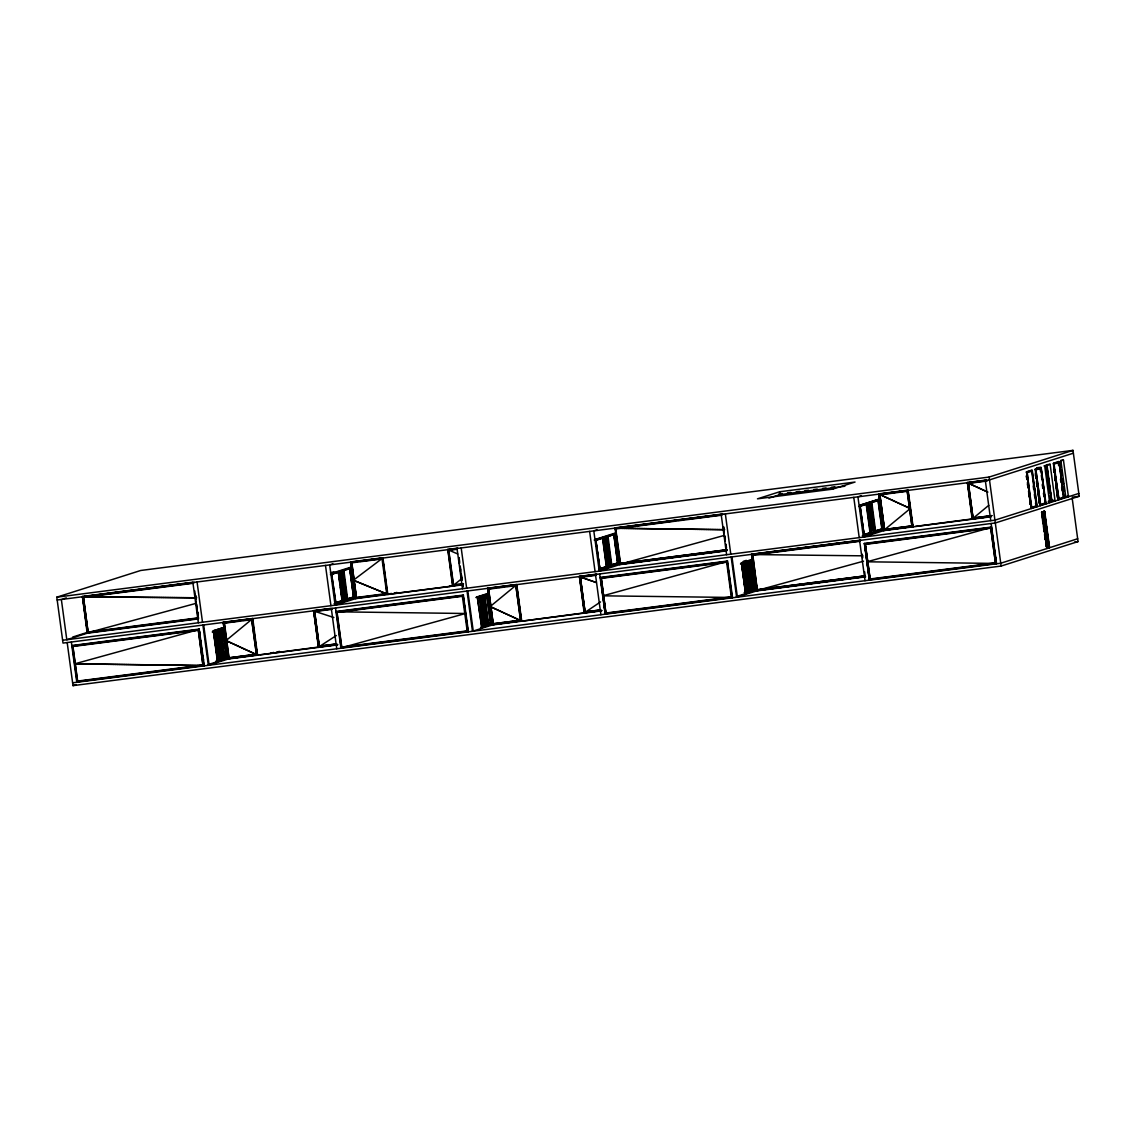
<?xml version="1.0" encoding="UTF-8"?>
<svg xmlns="http://www.w3.org/2000/svg" width="1136" height="1136" viewBox="0 0 1136 1136"><rect width="100%" height="100%" fill="white"/><g stroke="black" fill="none" stroke-linecap="round" stroke-linejoin="round"><path stroke-width="1.5" d="M1026.66 472.477L1031.147 508.19L1031.928 507.451M1034.584 489.105L1034.413 487.827M1040.008 505.364L1040.789 504.625M1043.444 486.279L1043.274 485.015M1043.984 465.945L1046.98 465.05L1046.256 465.888L1048.585 483.198M1058.156 499.599L1058.951 498.846L1053.512 464.241M1061.606 480.5L1061.436 479.236M219.163 645.532L219.021 644.538M219.717 645.461L219.589 644.467M343.967 586.091L343.839 585.111M484.845 610.089L484.973 611.069M608.115 552.068L607.973 551.074M749.107 577.045L748.979 576.051M871.923 518.144L871.781 517.15M252.377 618.864L223.565 622.599L228.435 658.624L257.176 654.904L252.377 618.864L225.993 640.619L227.101 641.116M515.204 585.92L490.141 606.581L491.235 607.093M515.517 585.594L516.511 584.841L521.381 620.852L516.454 584.855L487.699 588.576L492.57 624.601L521.325 620.881L490.269 606.539M987.908 492.101L967.56 482.828L972.43 518.854L988.76 505.335M461.117 579.19L452.852 585.764L447.982 549.753L457.709 553.97M353.339 580.269L382.633 558.145L387.504 594.171L353.466 580.226L355.128 581.007M600.561 601.895L584.444 612.758L579.573 576.733L596.357 582.512M318.648 646.995L313.777 610.983L318.648 646.995L336.313 635.535M56.8 597.181L140.694 570.485L1072.995 450.367L1079.2 496.276L995.306 522.972L63.005 643.09L56.8 597.181L989.101 477.063L1072.995 450.367M63.02 598.928L66.342 597.877M197.849 618.95L87.216 633.221L82.388 596.457M83.709 596.826L82.587 596.826L87.586 632.809L197.494 618.637M82.701 597.153L190.394 583.265M83.169 597.067L87.884 632.411M198.402 617.814L88.054 632.042L83.468 597.408L193.688 583.208M88.054 632.042L83.51 597.394M72.69 637.055L87.898 632.212M90.383 632.212L66.797 639.724L61.358 599.467M71.824 645.546L199.325 629.088M72.264 646.199L199.013 629.869L203.5 665.199M72.747 646.114L77.518 681.43M332.919 563.868L329.667 564.89L335.106 605.161L361.12 596.869M351.336 561.681L350.57 561.922L383.002 557.719M387.504 594.171L355.767 598.274L351.024 562.221L353.353 579.388M351.01 562.59L356.576 561.866M351.422 562.519L356.264 597.82M351.819 562.831L382.037 558.94L386.723 593.546L356.363 597.479L351.777 562.845L356.491 597.437M330.363 572.871L333.913 571.777M334.083 603.699L335.986 603.457L331.499 573.339L351.251 567.063M331.669 573.836L351.223 567.617L355.596 597.209M330.42 574.546L351.223 567.801M331.854 574.362L351.209 568.213L349.604 568.412M382.505 558.188L350.896 562.249M342.802 572.189L341.382 572.629L344.79 597.579M340.019 573.169L343.157 572.132L346.523 596.996L343.384 598.033M458.064 584.415L452.611 586.148L447.769 549.384M448.081 550.08L453.605 549.355M448.493 550.023L453.335 585.31M198.36 630.31L202.918 664.958L198.36 630.31L72.945 646.483L77.631 681.089L203.046 664.915M224.005 622.031L223.224 622.272L228.194 659.008L337.648 644.879M223.678 622.94L239.824 620.838M224.147 622.855L228.918 658.17M343.186 585.722L344.151 585.409M343.754 585.651L344.705 585.338M213.284 630.792L224.431 627.285L213.284 630.792L217.374 660.967L228.521 657.474L226.462 657.772L222.542 628.08L224.147 627.881L213.454 631.275M212.205 631.999L224.133 628.066M252.078 619.262L257.205 654.535L228.506 658.227M213.625 631.815L224.119 628.478L222.528 628.677M251.652 619.702L256.452 654.265L251.738 619.674L224.474 623.181L229.032 657.829L256.424 654.279L229.032 657.829M216.479 632.198L218.055 631.73M216.735 635.549L216.294 632.227L218.254 631.701L221.619 656.565L219.844 657.062M218.964 631.517L220.739 631.02L224.09 655.884L222.329 656.381L220.98 646.441M77.049 681.515L203.713 665.199M202.577 665.554L203.699 665.568L198.956 629.514L72.278 645.83L77.149 681.856M76.794 682.267L71.341 642.01M343.186 598.061L345.159 597.536L341.198 572.658M67.18 642.55L73.002 685.633L76.325 684.568M335.873 602.577L342.433 600.518L338.571 571.99M346.48 599.24L353.793 596.911L349.931 568.369M335.702 602.904L343.697 600.362L339.834 571.82M342.163 601.129L343.867 600.887L339.934 571.791L338.343 572.004L339.82 583.776M335.589 603.528L355.327 597.238M319.188 647.137L318.421 647.378L313.579 610.614M335.816 604.139L355.327 597.934M313.891 611.31L331.84 608.981M314.303 611.253L319.145 646.54M355.781 597.905L387.404 593.83M355.767 598.274L353.807 582.754M314.658 611.566L319.259 646.199L314.573 611.594L331.897 609.336M218.282 645.291L219.248 644.992M218.85 645.22L219.802 644.921M387.12 593.858L382.69 558.5L360.013 561.411M391.324 593.39L387.845 594.497L382.875 557.762M335.958 611.509L463.46 595.065M394.135 593.276L396.847 592.41M336.299 611.835L463.105 595.477L467.847 631.545L341.169 647.861L336.426 611.807L465.533 613.497L341.297 647.818M336.412 612.176L463.147 595.832L467.918 631.147L341.183 647.492M336.824 612.105L341.652 647.406M597.053 529.83L593.801 530.867L599.24 571.124L625.269 562.845M726.103 550.903L619.574 564.663L615.371 527.686M616.053 528.268L614.931 528.254L724.697 529.66M615.045 528.595L648.699 524.25M615.456 528.524L620.299 563.825M595.647 539.316L599.993 569.463L595.647 539.316L615.385 533.025M220.938 659.05L223.991 658.071M449.203 586.446L452.341 585.452M457.197 549.256L448.763 550.364L453.576 584.941M217.487 660.343L220.711 659.32L219.106 659.533L215.258 630.991L216.948 630.75L220.895 659.86L219.291 660.059L215.357 630.963M452.866 585.395L461.77 584.231M452.98 585.736L463.417 584.387M596.159 540.012L602.705 537.953L606.567 566.495L598.587 569.037M606.596 536.689L614.079 534.346L617.927 562.874L611.906 564.762M595.988 540.338L615.343 534.176L619.205 562.718L610.273 565.245M74.72 663.836L203.827 665.526L198.956 629.514L74.593 663.878L76.027 663.893M204.295 665.824L199.198 629.131M208.186 664.574L227.697 658.369M228.435 658.624L257.247 654.89L226.121 640.576M604.167 539.146L606.738 538.18M230.239 658.355L208.328 665.327L202.89 625.07L203.656 624.814L209.095 665.071M604.409 542.483L603.969 539.16L605.928 538.649L609.294 563.513L605.928 538.649M258.341 654.975L257.574 655.216L252.746 618.453M270.482 653.413L273.634 652.405M832.66 489.147L855.053 482.047L779.694 491.76L757.471 498.832L832.83 489.119M276.233 652.362L279.385 651.368M768.958 498.122L780.077 494.586L844.914 486.236M601.739 610.856L492.342 624.97L488.139 587.994M462.38 596.315L467.18 630.878L341.766 647.066L337.08 612.46L462.508 596.272M487.699 588.576L488.622 594.426M488.579 589.158L493.166 623.792L488.622 589.144L515.914 585.636L520.558 620.256L515.829 585.665M607.888 551.613L608.853 551.315M318.676 646.625L336.611 644.297M481.749 626.916L477.276 596.812L488.153 593.347M488.139 593.901L475.842 597.508M516.497 585.21L521.055 620.526M477.617 597.834L488.111 594.497L491.959 623.025L487.145 624.26M481.025 598.147L484.163 597.11L487.529 621.974L483.964 597.138M340.928 648.244L335.489 607.987M608.882 563.456L610.458 562.987M607.519 564.01L610.657 562.973L607.107 538.137M599.851 568.866L607.831 566.324L606.226 566.537M584.983 612.886L584.216 613.142L579.374 576.364M721.971 515.162L615.726 528.879L620.526 563.442M599.95 570.116L608.087 567.517M614.59 565.458L619.461 563.896M619.816 563.91L726.941 550.094M579.687 577.074L583.62 576.548M580.169 576.989L584.941 612.304M615.059 528.212L619.929 564.237M580.368 577.358L585.083 611.949L600.646 609.933L585.04 611.963L580.368 577.358L596.002 575.313M484.192 610.699L485.711 610.33M600.234 577.443L727.608 561.028M732.109 597.465L605.303 613.838L600.561 577.77L727.239 561.454L732.109 597.465L602.875 595.818L727.111 561.496M600.546 578.139L727.281 561.809L731.783 597.138M600.958 578.082L605.8 613.369M601.356 578.38L726.642 562.249L731.314 596.854L605.9 613.042L601.313 578.394L605.9 613.042M861.187 495.807L857.936 496.844L863.388 537.101L886.151 529.845M991.33 516.738L883.709 530.626L878.739 493.904L879.505 493.663M879.179 494.558L895.338 492.47M879.662 494.472L884.376 529.816M879.86 494.842L884.546 529.461L879.903 494.827L907.295 491.292L911.881 525.925L884.546 529.461M485.754 622.471L487.529 621.974M484.39 623.011L486.165 622.514L482.757 597.564L485.384 620.938M859.782 505.279L879.789 498.96L859.782 505.279L864.127 535.439L860.051 505.25M487.316 624.232L490.695 623.195L486.847 594.653M481.479 626.362L484.703 625.34L483.098 625.553M859.952 505.776L879.505 499.556L877.915 499.755L881.919 529.419M907.891 490.496L912.634 526.55L883.95 530.256L910.319 508.502L879.207 494.188L907.82 490.511L912.634 526.55M486.677 594.682L490.539 623.763M858.702 506.486L879.491 499.741M907.593 490.894L912.705 526.167L884.021 529.859M486.236 625.34L482.303 596.23L486.236 625.34L488.168 624.715L484.234 595.619M860.122 506.301L879.477 500.152L877.887 500.351M907.167 491.334L911.967 525.897L884.589 529.447M481.352 626.987L492.499 623.494L490.44 623.792M468.43 631.786L463.332 595.108M480.457 627.967L491.845 624.346M492.584 624.218L521.339 620.512M493.067 624.133L488.281 588.817L495.225 587.937M492.57 624.601L521.381 620.852L520.231 620.426M869.338 504.682L870.914 504.214M871.099 504.185L867.776 505.236L871.142 530.1L874.464 529.049L870.545 504.256M494.387 624.317L472.477 631.289L467.024 591.032L467.791 590.791L473.243 631.048M972.956 518.982L972.189 519.223L967.347 482.459M967.659 483.169L983.819 481.068M968.071 483.098L972.913 518.399M968.44 483.425L973.027 518.059L968.341 483.453L987.241 480.982M865.675 576.847L756.477 590.947L751.507 554.212L752.273 553.97M756.832 590.521L865.32 576.548L756.704 590.564L751.975 554.496L860.392 540.551M751.947 554.879L757.144 590.124L752.756 555.121L757.314 589.769L864.439 575.952L757.442 589.726M1073.378 453.193L989.484 479.889L57.183 600.007M871.695 517.689L872.661 517.391M743.2 561.369L746.309 560.375M584.458 612.389L600.703 610.288M1050.232 495.31L1050.914 501.544L1055.088 501.004L1050.118 464.283L1044.708 466.001L1049.678 502.723M1065.639 497.114L1068.422 496.759L1063.452 460.037L1060.896 460.847L1065.866 497.582M754.687 589.74L750.669 560.076L752.529 560.02L741.638 563.442L745.486 592.964L741.41 562.774L752.288 559.31M1036.458 468.927L1039.099 468.089M1026.617 472.122L1032.255 470.403L1037.125 506.415L1031.488 508.147M1035.478 469.31L1041.116 467.578L1045.986 503.603L1040.349 505.321M1059.277 461.798L1053.64 463.531L1058.511 499.542L1064.148 497.824L1059.277 461.798L1063.438 497.213M741.581 563.271L752.273 559.863M740.487 563.967L743.711 562.945M747.587 561.667L750.981 560.63M1026.987 472.775L1031.531 471.227M1053.725 464.212L1058.553 462.636M741.751 563.797L752.245 560.46M746.522 563.584L748.297 563.087L751.663 587.951L748.525 588.988M745.159 564.123L746.934 563.626L750.3 588.491L749.249 585.154M605.318 613.454L732.067 597.124M605.303 613.838L600.561 577.77M605.204 614.164L599.623 573.95M863.914 534.559L870.375 532.571L866.512 504.029M875.785 530.81L882.076 528.851L878.213 500.309M863.985 534.843L871.639 532.401L867.776 503.873L866.186 504.072L870.119 533.182M863.871 535.468L883.879 529.149L880.741 529.575M864.098 536.078L875.473 532.457M878.724 531.421L883.609 529.873M860.364 540.211L859.597 540.452L865.036 580.723M748.894 576.605L749.845 576.293M913.855 526.593L913.088 526.848L908.118 490.113L878.739 493.904M869.338 580.141L864.368 543.406M864.567 543.775L869.438 579.8L864.567 543.775L991.373 527.416L996.244 563.442L991.373 527.416L867.009 561.795L996.244 563.442L869.438 579.8M864.681 544.116L991.359 527.8M865.092 544.045L869.935 579.346M865.362 544.4L870.077 578.991L995.463 562.831L990.777 528.212L865.362 544.4L870.176 578.962M749.689 588.462L751.663 587.951M972.444 518.485L990.351 516.156M972.43 518.854L991.117 516.426M744.179 592.523L747.573 591.473L743.54 562.959L747.303 592.083M745.614 592.339L748.837 591.316L747.232 591.515M751.279 590.223L756.107 589.002L754.503 589.201M745.486 592.964L756.633 589.47L753.495 589.882M732.564 597.763L727.48 561.07M736.469 596.528L755.98 590.308M756.732 590.195L865.036 576.222M758.521 590.294L736.611 597.266L731.172 557.009L731.939 556.754L737.378 597.025M1048.272 501.473L1050.928 500.493M1031.658 507.38L1036.202 505.847M1058.681 498.789L1063.225 497.241M1049.21 501.913L1053.186 500.82M1065.738 496.83L1068.706 495.878M1078.817 493.45L994.923 520.146L62.622 640.264M991.614 527.047L864.24 543.448M991.075 527.814L996.201 563.087L869.466 579.431M1041.442 512.577L1044.353 511.044L1049.323 547.779M990.777 528.212L995.463 562.831M1047.037 548.134L1049.55 547.396L1044.68 511.385L1041.811 512.166L1046.583 547.481M1042.166 512.123L1044.68 511.385M1043.984 511.47L1041.854 512.521L1044.197 529.305M1042.237 512.805L1044.651 512.123L1042.039 512.833L1046.71 547.438M1046.923 547.41L1048.642 546.828M996.584 563.768L991.132 523.511M1077.666 538.762L1000.745 563.229L72.619 682.807M73.002 685.633L1001.128 566.055L1078.05 541.588L1072.228 498.491M727.097 550.463L619.802 564.28L724.441 535.368M756.704 590.564L863.516 561.184M195.733 603.443L87.458 632.837L82.658 596.798M778.643 494.061L782.15 493.606M787.418 492.925L790.926 492.47M796.194 491.789L799.716 491.334M804.97 490.667L808.491 490.212M813.759 489.531L817.267 489.076M822.535 488.395L826.042 487.955M831.311 487.273L834.818 486.819M1060.683 460.392L1063.452 460.037M1058.979 462.196L1058.212 462.309L1058.667 465.675M1053.285 463.573L1054.236 464.013M1047.349 464.638L1050.118 464.283M1045.915 465.561L1051.851 501.075L1046.98 465.05M1036.614 467.791L1039.397 467.421M1041.116 467.578L1045.276 502.992M1040.817 467.975L1040.051 468.089L1040.505 471.454M1040.391 468.415L1035.847 469.949L1040.519 504.554L1045.063 503.021M1035.137 469.353L1036.089 469.793L1035.35 470.02L1039.909 504.668L1040.732 504.54M1026.277 472.164L1027.214 472.619L1031.176 507.437M82.261 596.499L192.751 582.257M447.641 549.426L457.737 548.12M614.604 527.928L722.752 513.997M967.219 482.502L986.233 480.045M82.587 596.826L194.313 582.413M447.982 549.753L456.743 548.603M614.931 528.254L722.297 514.409M986.176 480.414L967.56 482.828L968.582 483.297M652.192 523.795L674.926 520.87M678.433 520.416L683.673 519.734M687.181 519.28L709.915 516.355M713.422 515.9L718.662 515.233M898.846 492.016L904.086 491.348M351.223 567.617L349.632 567.815L353.637 597.479L349.618 568.185M613.767 533.792L615.371 533.579L594.213 540.012M615.357 533.778L595.875 539.983L599.851 569.463L619.731 563.186L617.672 563.484M613.738 534.389L615.343 534.176M342.177 570.769L343.881 570.542L347.715 599.666M606.425 536.717L608.016 536.504L611.85 565.643L610.259 565.842M870.133 502.822L871.823 502.581L875.657 531.719L874.067 531.918M602.378 537.995L604.068 537.768L608.016 566.864L606.411 567.063L602.534 537.981M194.739 590.961L198.331 619.503M331.499 573.339L335.858 603.5M860.009 505.946L864.255 535.397L862.366 535.638M869.736 504.725L872.547 529.66L869.693 504.625M1062.984 497.625L1063.75 497.511M1072.157 497.185L1079.2 496.276M1049.465 501.004L1053.739 500.309M1044.836 503.404L1045.589 503.291M610.657 562.973L607.192 541.489M874.464 529.049L870.772 505.918M607.334 564.024L604.522 539.089M353.466 596.954L355.057 596.741L346.139 599.283M619.205 562.718L617.601 562.916L613.965 536.064M881.735 528.893L883.339 528.68L874.081 531.321M453.449 584.969L463.488 583.663M620.441 563.47L726.642 549.767M620.398 563.484L726.515 549.81M87.543 632.454L198.686 618.126M619.873 564.265L727.225 550.42M912.762 526.508L884.007 530.228L883.197 524.122M388.611 594.242L453.378 585.906M915.602 526.38L990.99 516.454M462.835 584.813L355.525 598.658L350.697 561.88M343.697 600.362L342.092 600.561L340.275 587.142M870.034 532.614L871.639 532.401M870.219 533.139L871.823 532.94L867.89 503.844M1044.353 511.044L1043.97 511.839M1042.749 512.975L1041.811 512.166L1042.649 515.304M252.618 618.495L223.224 622.272L228.322 658.965M313.451 610.657L330.817 608.413M487.372 588.249L516.752 584.458L521.722 621.193L601.583 610.543M579.246 576.406L596.656 574.163M751.507 554.212L860.577 540.168M332.663 608.527L313.777 610.983L333.885 617.53M596.656 574.532L579.573 576.733L580.638 577.102M243.331 620.384L248.571 619.716M498.718 587.482L503.972 586.815M507.465 586.361L512.719 585.679M587.127 576.094L592.41 575.412M754.105 554.581L839.376 543.604M842.855 543.15L856.771 541.361M752.628 555.163L859.796 541.332M486.535 594.1L488.395 594.057L477.759 597.437M486.506 594.696L488.111 594.497M219.305 629.699L220.895 629.5L224.758 658.028L227.981 657.006L226.376 657.219M219.205 629.742L220.796 629.529L224.175 658.695M483.183 595.761L484.887 595.52L488.721 624.644L487.117 624.857M747.318 561.724L749.022 561.482L752.884 590.024M477.276 596.812L481.621 626.958M741.41 562.774L745.756 592.935M479.236 597.011L480.94 596.769L484.873 625.879L483.283 626.078L479.349 596.982M743.37 562.987L745.074 562.746L749.007 591.842L747.417 592.055M213.511 631.446L217.757 660.896L215.868 661.152M220.739 631.02L222.869 650.985M218.254 631.701L220.611 653.328M480.826 598.175L484.745 622.968M1074.528 542.028L1078.05 541.588M1046.98 547.779L1044.609 531.861M1046.682 548.177L1047.364 547.112M222.131 656.409L219.319 631.474L219.404 634.839M219.646 657.091L216.848 632.156M748.326 589.016L745.33 564.095M490.369 623.238L491.959 623.025M319.386 646.157L336.583 643.942L319.259 646.199M493.294 623.763L520.6 620.242L493.166 623.792M751.251 590.834L752.856 590.621L748.922 561.525M318.776 646.966L337.534 644.538M601.654 610.515L584.571 612.716L579.701 576.69M750.371 591.302L746.991 562.135M260.087 654.748L337.477 644.566M77.021 681.898L203.827 665.526M86.222 596.812L196.713 597.763M84.405 596.84L85.527 596.854M86.237 596.854L87.358 596.869M88.054 596.869L89.176 596.883M89.886 596.883L91.008 596.897M91.704 596.897L92.825 596.911M93.535 596.911L94.657 596.925M95.353 596.94L96.475 596.94M97.185 596.954L98.307 596.954M99.002 596.968L100.124 596.968M100.82 596.982L101.956 596.996M102.652 596.996L103.774 597.011M104.469 597.011L105.591 597.025M106.301 597.025L107.423 597.039M108.119 597.039L109.241 597.053M109.951 597.053L111.072 597.067M111.768 597.082L112.89 597.082M113.6 597.096L114.722 597.096M115.418 597.11L116.539 597.11M117.235 597.124L118.371 597.138M119.067 597.138L120.189 597.153M120.885 597.153L122.006 597.167M122.716 597.167L123.838 597.181M124.534 597.181L125.656 597.195M126.366 597.195L127.488 597.209M128.183 597.224L129.305 597.224M130.015 597.238L131.137 597.238M131.833 597.252L132.955 597.252M133.665 597.266L134.786 597.28M135.482 597.28L136.604 597.295M137.3 597.295L138.422 597.309M139.132 597.309L140.253 597.323M140.949 597.323L142.071 597.337M142.781 597.337L143.903 597.351M144.599 597.366L145.72 597.366M146.43 597.38L147.552 597.38M148.248 597.394L149.37 597.394M150.08 597.408L151.202 597.422M151.897 597.422L153.019 597.437M153.715 597.437L154.837 597.451M155.547 597.451L156.669 597.465M157.364 597.465L158.486 597.479M159.196 597.479L160.318 597.493M161.014 597.508L162.136 597.508M162.846 597.522L163.967 597.522M164.663 597.536L165.785 597.536M166.495 597.55L167.617 597.564M168.313 597.564L169.434 597.579M170.13 597.579L171.266 597.593M171.962 597.593L173.084 597.607M173.78 597.607L174.901 597.621M175.611 597.621L176.733 597.635M177.429 597.65L178.551 597.65M179.261 597.664L180.383 597.664M181.078 597.678L182.2 597.678M182.91 597.692L184.032 597.706M184.728 597.706L185.85 597.721M186.545 597.721L187.681 597.735M188.377 597.735L189.499 597.749M190.195 597.749L191.317 597.763M192.027 597.763L193.148 597.777M193.844 597.792L194.966 597.792M751.833 554.538L752.969 554.553M753.665 554.567L862.792 555.831M616.763 528.283L617.885 528.297M618.58 528.311L619.702 528.325M620.412 528.325L621.534 528.339M622.23 528.354L623.352 528.368M624.047 528.382L625.183 528.396M625.879 528.396L627.001 528.41M627.697 528.425L628.819 528.439M629.529 528.453L630.65 528.467M631.346 528.481L632.468 528.496M633.178 528.496L634.3 528.51M634.996 528.524L636.117 528.538M636.827 528.552L637.949 528.567M638.645 528.567L639.767 528.581M640.477 528.595L641.599 528.609M642.294 528.623L643.416 528.638M644.112 528.638L645.234 528.652M645.944 528.666L647.066 528.68M647.761 528.694L648.883 528.709M649.593 528.709L650.715 528.723M651.411 528.737L652.533 528.751M653.243 528.765L654.364 528.78M655.06 528.78L656.182 528.794M656.892 528.808L658.014 528.822M658.71 528.836L659.831 528.851M660.527 528.851L661.649 528.879M662.359 528.879L663.481 528.893M664.177 528.907L665.298 528.922M666.008 528.936L667.13 528.95M667.826 528.95L668.948 528.964M669.658 528.978L670.78 528.993M671.475 529.007L672.597 529.021M673.307 529.021L674.429 529.035M675.125 529.049L676.247 529.064M676.942 529.078L678.064 529.092M678.774 529.092L679.896 529.106M680.592 529.12L681.714 529.135M682.424 529.149L683.545 529.163M684.241 529.163L685.363 529.177M686.073 529.191L687.195 529.206M687.891 529.22L689.012 529.234M689.722 529.234L690.844 529.262M691.54 529.262L692.662 529.277M693.358 529.291L694.494 529.305M695.189 529.319L696.311 529.333M697.007 529.333L698.129 529.348M698.839 529.362L699.961 529.376M700.656 529.39L701.778 529.404M702.488 529.404L703.61 529.419M704.306 529.433L705.428 529.447M706.138 529.461L707.259 529.475M707.955 529.475L709.077 529.49M709.773 529.504L710.909 529.518M711.605 529.532L712.726 529.546M713.422 529.546L714.544 529.561M715.254 529.575L716.376 529.589M717.072 529.603L718.193 529.617M718.903 529.617L720.025 529.646M720.721 529.646L721.843 529.66M722.553 529.674L723.675 529.688M76.723 663.907L77.844 663.921M78.554 663.935L79.676 663.949M80.372 663.964L81.494 663.978M82.204 663.978L83.326 663.992M84.021 664.006L85.143 664.02M85.853 664.035L86.975 664.049M87.671 664.049L88.793 664.063M89.503 664.077L90.624 664.091M91.32 664.106L92.442 664.12M93.138 664.12L94.274 664.134M94.97 664.148L96.091 664.162M96.787 664.177L97.909 664.191M98.619 664.191L99.741 664.205M100.437 664.219L101.558 664.233M102.268 664.248L103.39 664.262M104.086 664.262L105.208 664.276M105.918 664.29L107.04 664.304M107.735 664.319L108.857 664.333M109.553 664.333L110.689 664.347M111.385 664.361L112.507 664.375M113.202 664.39L114.324 664.404M115.034 664.404L116.156 664.418M116.852 664.432L117.974 664.446M118.684 664.461L119.805 664.475M120.501 664.489L121.623 664.503M122.333 664.503L123.455 664.517M124.151 664.532L125.272 664.546M125.982 664.56L127.104 664.574M127.8 664.574L128.922 664.588M129.618 664.603L130.739 664.617M131.449 664.631L132.571 664.645M133.267 664.645L134.389 664.659M135.099 664.674L136.221 664.688M136.916 664.702L138.038 664.716M138.748 664.716L139.87 664.73M140.566 664.745L141.688 664.759M142.398 664.773L143.519 664.787M144.215 664.787L145.337 664.801M146.033 664.816L147.155 664.83M147.865 664.844L148.986 664.858M149.682 664.858L150.804 664.872M151.514 664.887L152.636 664.901M153.332 664.915L154.453 664.929M155.163 664.929L156.285 664.943M156.981 664.958L158.103 664.972M158.813 664.986L159.935 665M160.63 665.014L161.752 665.029M162.448 665.029L163.584 665.043M164.28 665.057L165.402 665.071M166.097 665.085L167.219 665.1M167.929 665.1L169.051 665.114M169.747 665.128L170.869 665.142M171.579 665.156L172.7 665.171M173.396 665.171L174.518 665.185M175.228 665.199L176.35 665.213M177.046 665.227L178.167 665.242M178.863 665.242L179.999 665.256M180.695 665.27L181.817 665.284M182.513 665.298L183.634 665.313M184.344 665.313L185.466 665.327M186.162 665.341L187.284 665.355M187.994 665.369L189.116 665.384M189.811 665.384L190.933 665.398M191.643 665.412L192.765 665.426M193.461 665.44L194.583 665.455M195.293 665.455L196.414 665.483M197.11 665.483L198.232 665.497M198.928 665.511L200.05 665.526M200.76 665.54L201.881 665.554M581.305 577.344L582.37 577.713M583.038 577.94L584.103 578.323M584.77 578.551L585.835 578.92M586.503 579.161L587.568 579.53M588.221 579.758L589.286 580.127M589.953 580.368L591.018 580.737M591.686 580.965L592.751 581.348M593.418 581.575L594.483 581.944M595.15 582.186L596.215 582.555M355.781 581.263L356.832 581.703M357.471 581.959L358.522 582.385M359.175 582.654L360.226 583.08M360.879 583.35L361.915 583.776M362.569 584.046L363.619 584.472M364.273 584.742L365.309 585.168M365.962 585.438L367.013 585.864M367.666 586.133L368.703 586.559M369.356 586.829L370.407 587.255M371.06 587.525L372.097 587.951M372.75 588.221L373.801 588.647M374.454 588.917L375.505 589.343M376.158 589.612L377.195 590.038M377.848 590.308L378.899 590.734M379.552 591.004L380.588 591.43M381.242 591.686L382.292 592.126M382.946 592.381L383.982 592.822M384.635 593.077L385.686 593.503M386.339 593.773L387.376 594.199M969.221 483.595L970.243 484.064M970.897 484.362L971.919 484.831M972.558 485.129L973.58 485.597M974.219 485.896L975.256 486.364M975.895 486.662L976.917 487.131M977.556 487.429L978.593 487.912M979.232 488.196L980.254 488.679M980.893 488.963L981.916 489.446M982.569 489.73L983.591 490.212M984.23 490.496L985.253 490.979M985.906 491.263L986.928 491.746M880.102 494.7L879.079 494.231L880.613 504.625M880.741 494.998L881.763 495.466M882.402 495.765L883.439 496.233M884.078 496.531L885.1 497M885.739 497.298L886.776 497.767M887.415 498.065L888.437 498.534M889.076 498.832L890.113 499.3M890.752 499.599L891.774 500.067M892.413 500.365L893.436 500.834M894.089 501.132L895.111 501.601M895.75 501.899L896.773 502.368M897.426 502.666L898.448 503.134M899.087 503.433L900.11 503.901M900.749 504.199L901.785 504.668M902.424 504.966L903.447 505.435M904.086 505.733L905.122 506.202M905.761 506.5L906.784 506.968M907.423 507.267L908.445 507.749M909.098 508.033L910.192 508.545M491.874 607.391L492.91 607.859M493.549 608.158L494.572 608.626M495.211 608.924L496.247 609.393M496.886 609.691L497.909 610.16M498.548 610.458L499.57 610.927M500.223 611.225L501.246 611.693M501.885 611.992L502.907 612.46M503.56 612.758L504.583 613.227M505.222 613.525L506.244 613.994M506.883 614.292L507.92 614.761M508.559 615.059L509.581 615.527M510.22 615.826L511.257 616.294M511.896 616.592L512.918 617.061M513.557 617.359L514.58 617.828M515.233 618.126L516.255 618.595M516.894 618.893L517.917 619.361M518.57 619.66L519.592 620.128M227.74 641.414L228.762 641.883M229.401 642.181L230.438 642.649M231.077 642.948L232.099 643.416M232.738 643.714L233.775 644.183M234.414 644.481L235.436 644.95M236.075 645.248L237.112 645.717M237.751 646.015L238.773 646.483M239.412 646.782L240.434 647.25M241.088 647.548L242.11 648.017M242.749 648.315L243.771 648.798M244.41 649.082L245.447 649.565M246.086 649.849L247.108 650.332M247.747 650.616L248.784 651.098M249.423 651.382L250.445 651.865M251.084 652.149L252.121 652.632M252.76 652.916L253.782 653.399M254.421 653.683L255.444 654.166M256.097 654.45L257.119 654.932M1049.934 497.043L1050.701 500.877M1042.905 513.543L1043.146 514.452M1043.288 515.006L1043.53 515.914M1043.686 516.482L1043.927 517.377M1044.069 517.945L1044.311 518.854M1044.467 519.422L1044.708 520.316M1044.85 520.884L1045.092 521.793M1045.248 522.361L1045.489 523.256M1045.631 523.824L1045.873 524.733M1046.029 525.301L1046.27 526.195M1046.426 526.763L1046.668 527.672M1046.81 528.24L1047.136 530.64M1045.589 526.337L1046.426 529.475L1045.83 526.053M1060.413 461.514L1061.109 466.711M1061.578 470.162L1062.288 475.359M1062.756 478.824L1063.452 484.007L1062.629 478.867L1062.756 480.713M1063.921 487.472L1064.389 490.937M1060.513 463.289L1060.981 466.754M1061.478 471.965L1062.16 475.402M1063.793 487.514L1064.262 490.979M1063.907 498.193L1058.937 461.472L1053.526 463.19L1058.496 499.925M1060.484 479.122L1060.939 482.488M1061.62 487.529L1062.075 490.894M1053.981 463.488L1058.851 499.499M1053.626 465.59L1058.07 498.889M1053.739 468.998L1054.194 472.363M1054.875 477.404L1055.33 480.769M1056.466 489.176L1056.011 485.81L1056.565 490.894M1057.147 494.217L1057.602 497.582M1053.612 469.04L1054.066 472.391M1054.748 477.447L1055.202 480.812M1057.02 494.259L1057.474 497.625M1046.739 465.433L1051.609 501.459M1046.625 465.093L1051.496 501.118M1049.053 486.648L1049.763 491.845M1046.824 472.292L1047.278 475.657M1047.96 480.698L1048.429 484.064M1049.11 489.105L1049.565 492.47M1045.745 503.972L1040.789 467.251L1035.365 468.969L1040.335 505.705M1040.761 467.62L1045.631 503.646M1041.329 475.331L1041.797 478.796M1042.493 483.993L1042.962 487.443M1043.657 492.641L1044.126 496.105M1042.323 484.902L1042.791 488.267M1043.473 493.308L1043.927 496.673M1044.339 511.427L1049.21 547.438M1044.169 512.194L1048.84 546.799M1044.893 519.138L1045.361 522.603M1046.994 534.715L1047.463 538.166M1044.538 518.612L1044.992 521.978M1045.674 527.019L1046.128 530.384M1046.81 535.425L1047.264 538.791M1042.507 512.066L1047.378 548.092M1042.053 511.782L1047.009 548.518M1035.833 469.253L1040.704 505.279M1042.266 517.59L1042.82 522.674M1043.402 525.996L1043.956 531.08M1044.538 534.403L1045.092 539.486M1045.674 542.809L1046.128 546.175M1035.35 473.087L1036.032 478.128M1036.486 481.494L1037.168 486.549M1037.622 489.9L1038.304 494.955M1038.758 498.321L1039.44 503.362M1035.45 474.82L1035.904 478.171M1036.586 483.226L1037.04 486.591M1037.722 491.632L1038.403 496.673M1038.858 500.039L1039.312 503.404M1036.884 506.798L1031.928 470.063L1026.504 471.795L1031.474 508.516M1031.971 472.931L1036.316 506.173M1033.235 486.038L1033.689 489.403M1034.371 494.444L1034.825 497.809M1035.521 502.85L1035.975 506.216M1026.972 472.079L1031.829 508.104M1026.49 475.913L1026.944 479.278M1027.398 482.644L1028.08 487.685M1028.534 491.05L1029.216 496.091M1029.67 499.457L1030.352 504.498M1026.362 475.956L1026.816 479.321M1027.498 484.362L1027.952 487.727M1028.634 492.768L1029.315 497.809M1029.77 501.175L1030.224 504.54M989.101 477.063L1001.128 566.055M985.31 480.429L990.762 520.686M967.687 482.786L972.558 518.811M880.94 507.011L881.607 512.379M882.104 515.659L882.658 519.763M878.866 493.862L883.836 530.583M871.17 502.694L875.103 531.79M870.801 504.171L874.55 531.861M871.823 514.537L872.235 518.456M869.807 503.234L873.74 532.33M869.494 504.654L872.902 529.603M871.795 526.337L872.249 529.646M867.322 503.915L871.255 533.011M862.252 554.212L862.735 557.719M864.624 571.72L865.092 575.228M853.775 497.369L859.214 537.64M779.694 491.76L780.077 494.586M751.634 554.169L756.604 590.905M750.811 560.644L754.829 589.158M748.368 561.596L752.302 590.692M748.099 563.115L751.464 587.979M747.999 563.073L751.294 587.994M747.971 564.819L749.987 579.729M750.314 581.817L751.109 588.022M749.291 576.364L749.433 577.358M750.101 588.519L746.892 563.541L748.837 581.93M746.565 563.669L749.93 588.533M745.642 569.122L746.537 575.753M746.991 579.062L747.658 584.032M744.52 562.817L748.454 591.913M725.35 513.926L730.789 554.183M723.703 526.863L724.2 531.265M724.924 535.922L725.336 539.657M726.06 544.314L726.472 548.035M723.504 527.047L724.172 532.983M724.626 536.334L725.293 541.361M725.847 544.4L726.429 549.753M721.175 514.452L726.614 554.723M613.909 534.36L617.714 563.47M607.362 536.618L611.296 565.714L609.379 566.324L605.999 537.158M606.936 538.152L610.302 563.016M607.107 541.744L607.561 545.11M608.243 550.136L608.697 553.502M605.573 538.691L609.095 563.527M604.863 545.791L605.531 550.761M605.985 554.084L606.652 559.054M603.514 537.839L607.448 566.935M589.627 531.407L595.079 571.664M595.463 574.489L600.901 614.746M489.02 597.295L489.701 602.336M490.156 605.701L490.837 610.742M491.292 614.107L491.973 619.148M483.666 595.69L487.259 622.542M484.419 604.111L484.873 607.476M485.555 612.503L486.009 615.868M481.053 599.836L481.735 604.806M482.175 608.115L482.843 613.099M483.297 616.408L483.964 621.378M480.386 596.84L484.319 625.95M479.577 596.968L483.425 625.51M461.202 547.95L466.64 588.207M459.1 557.591L459.583 561.411M460.222 566.154L460.747 569.974M461.202 573.396L461.898 578.536M458.845 557.634L459.54 562.831M460.009 566.296L460.719 571.507M461.145 573.708L461.883 580.169M462.352 583.648L462.963 587.113L462.238 583.805M458.845 558.642L459.526 563.669M459.981 567.034L461.784 580.439M457.027 548.489L462.48 588.746M343.228 570.641L347.162 599.737M342.618 570.698L346.608 599.808M342.447 570.726L343.271 577.173M343.583 579.119L344.393 585.466M344.719 587.511L345.742 595.406M345.855 595.903L346.31 599.254M340.388 573.126L343.739 597.99M339.38 571.862L343.313 600.958M338.343 572.004L342.277 601.1M325.492 565.43L330.931 605.687M331.314 608.513L336.753 648.784M222.684 628.662L226.717 657.176M220.242 629.6L223.906 655.912M219.859 638.148L220.526 643.118M218.325 630.21L222.258 659.32M216.394 630.821L220.327 659.931M215.84 630.892L219.773 660.002M215.584 630.949L219.447 659.491M213.554 630.75L217.629 660.939M197.068 581.973L202.506 622.244M195.534 595.349L195.988 598.7M197.806 612.134L198.26 615.485M195.435 595.094L195.875 599.339M196.556 604.38L197.011 607.732M197.735 612.389L198.147 616.124M199.652 631.474L200.106 634.839M203.06 656.707L203.514 660.073M192.893 582.512L198.331 622.769M1047.151 531.25L1047.165 532.23M1047.165 532.841L1047.179 533.806M1047.193 534.417L1047.207 535.397M1047.207 536.007L1047.222 536.987M1047.236 537.598L1047.25 538.578M1047.25 539.188L1047.264 540.154M1047.278 540.764L1047.293 541.744M1047.293 542.355L1047.307 543.335M1047.321 543.945L1047.335 544.925M1047.349 545.536L1047.349 546.501M1062.756 481.295L1062.756 482.246M1062.756 482.843L1062.756 483.78M341.851 571.181L345.23 600.348L341.851 571.181M991.884 515.616L973.069 518.044L991.785 515.645M218.879 630.139L217.757 630.281L221.705 659.391L222.812 659.235L218.879 630.139"/></g></svg>
